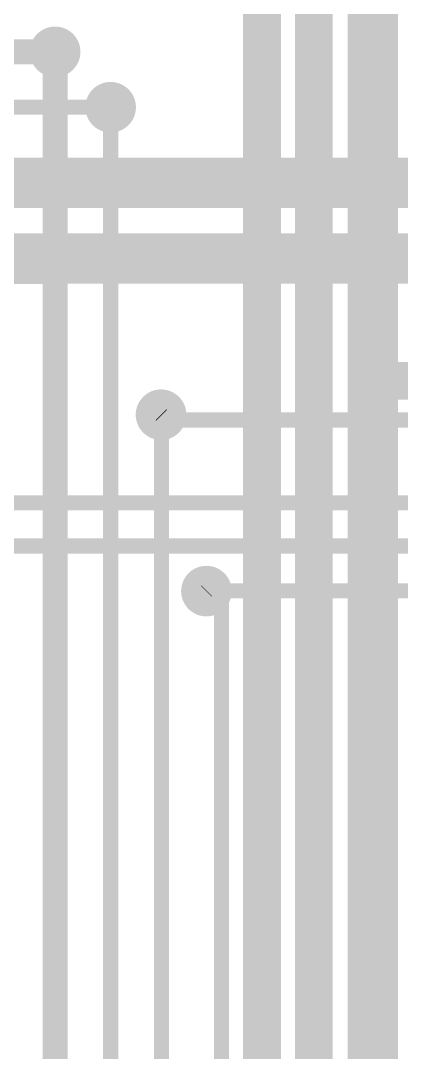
# Model space of a CAD drawing. Header units: millimetres. Extents: x 29 to 180, y 30 to 200.
# Drawn here: x 55.22 to 62.76, y 160.55 to 181.02 of the extents above; entities that cross this region are included whole.
import ezdxf

# ---------------------------------------------------------------- set-up
doc = ezdxf.new("R2010")
doc.units = ezdxf.units.MM
for name, color, linetype in [('BottomLayer', 5, 'Continuous'), ('BottomSolder', 6, 'Continuous'), ('MultiLayer', 9, 'Continuous'), ('TopLayer', 1, 'Continuous'), ('TopSolder', 216, 'Continuous'), ('ViaHoleLayer', 16, 'Continuous')]:
    doc.layers.add(name, color=color, linetype=linetype)

msp = doc.modelspace()

# ---------------------------------------------------------------- linework, layer by layer
at = {"layer": 'BottomLayer'}
for points, const_width in [([(61.029, 147.1), (61.029, 191.371)], 0.75), ([(62.2, 173.9), (62.2, 189.214)], 1), ([(60, 147.9), (60, 187.6)], 0.75), ([(55.9, 158.5), (55.9, 180.4)], 0.5), ([(57, 179.3), (57.054, 179.246)], 0.4), ([(57, 149.1), (57, 179.3)], 0.3), ([(62.2, 119.925), (62.2, 173.9)], 1), ([(58, 173.2), (58.01, 173.19)], 0.3), ([(58.01, 144.847), (58.01, 173.19)], 0.3), ([(58.9, 169.7), (59.1, 169.7)], 0.3), ([(59.1, 169.7), (59.2, 169.6)], 0.3), ([(59.2, 148.237), (59.2, 169.6)], 0.3)]:
    msp.add_lwpolyline(points, dxfattribs=dict(at, const_width=const_width))
for points, const_width in [([(55.7, 180.4, 1), (56.1, 180.4, 1)], 0.4), ([(55.775, 180.4, 1), (56.025, 180.4, 1)], 0.25), ([(56.8, 179.3, 1), (57.2, 179.3, 1)], 0.4), ([(56.9, 179.3, 1), (57.1, 179.3, 1)], 0.2), ([(56.925, 179.3, 1), (57.075, 179.3, 1)], 0.15), ([(56.954, 179.246, 1), (57.154, 179.246, 1)], 0.2), ([(61.95, 173.9, 1), (62.45, 173.9, 1)], 0.5), ([(61.95, 173.9, 1), (62.45, 173.9, 1)], 0.5), ([(62, 173.9, 1), (62.4, 173.9, 1)], 0.4), ([(57.8, 173.2, 1), (58.2, 173.2, 1)], 0.4), ([(57.925, 173.2, 1), (58.075, 173.2, 1)], 0.15), ([(57.935, 173.19, 1), (58.085, 173.19, 1)], 0.15), ([(57.935, 173.19, 1), (58.085, 173.19, 1)], 0.15), ([(58.7, 169.7, 1), (59.1, 169.7, 1)], 0.4), ([(58.825, 169.7, 1), (58.975, 169.7, 1)], 0.15), ([(59.025, 169.7, 1), (59.175, 169.7, 1)], 0.15), ([(59.025, 169.7, 1), (59.175, 169.7, 1)], 0.15), ([(59.125, 169.6, 1), (59.275, 169.6, 1)], 0.15), ([(59.125, 169.6, 1), (59.275, 169.6, 1)], 0.15)]:
    msp.add_lwpolyline(points, format="xyb", close=True, dxfattribs=dict(at, const_width=const_width))
at = {"layer": 'BottomSolder', "const_width": 0.502}
for points in [[(55.649, 180.4, 1), (56.151, 180.4, 1)], [(56.749, 179.3, 1), (57.251, 179.3, 1)], [(61.949, 173.9, 1), (62.451, 173.9, 1)], [(57.749, 173.2, 1), (58.251, 173.2, 1)], [(58.649, 169.7, 1), (59.151, 169.7, 1)]]:
    msp.add_lwpolyline(points, format="xyb", close=True, dxfattribs=at)
at = {"layer": 'MultiLayer', "const_width": 0.4}
for points in [[(55.7, 180.4, 1), (56.1, 180.4, 1)], [(56.8, 179.3, 1), (57.2, 179.3, 1)], [(62, 173.9, 1), (62.4, 173.9, 1)], [(57.8, 173.2, 1), (58.2, 173.2, 1)], [(58.7, 169.7, 1), (59.1, 169.7, 1)]]:
    msp.add_lwpolyline(points, format="xyb", close=True, dxfattribs=at)
at = {"layer": 'TopLayer'}
for points, const_width in [([(55.7, 180.4, 1), (56.1, 180.4, 1)], 0.4), ([(55.775, 180.4, 1), (56.025, 180.4, 1)], 0.25), ([(56.8, 179.3, 1), (57.2, 179.3, 1)], 0.4), ([(56.925, 179.3, 1), (57.075, 179.3, 1)], 0.15), ([(55.532, 176.296, 1), (56.032, 176.296, 1)], 0.5), ([(55.532, 176.296, 1), (56.032, 176.296, 1)], 0.5), ([(55.536, 176.3, 1), (56.036, 176.3, 1)], 0.5), ([(55.536, 176.3, 1), (56.036, 176.3, 1)], 0.5), ([(55.536, 176.3, 1), (56.036, 176.3, 1)], 0.5), ([(62, 173.9, 1), (62.4, 173.9, 1)], 0.4), ([(62.012, 173.9, 1), (62.388, 173.9, 1)], 0.375), ([(62.042, 173.871, 1), (62.417, 173.871, 1)], 0.375), ([(62.042, 173.871, 1), (62.417, 173.871, 1)], 0.375), ([(57.8, 173.2, 1), (58.2, 173.2, 1)], 0.4), ([(57.925, 173.2, 1), (58.075, 173.2, 1)], 0.15), ([(58.029, 173.096, 1), (58.179, 173.096, 1)], 0.15), ([(58.029, 173.096, 1), (58.179, 173.096, 1)], 0.15), ([(58.7, 169.7, 1), (59.1, 169.7, 1)], 0.4), ([(58.825, 169.7, 1), (58.975, 169.7, 1)], 0.15), ([(58.829, 169.704, 1), (58.979, 169.704, 1)], 0.15), ([(58.829, 169.704, 1), (58.979, 169.704, 1)], 0.15)]:
    msp.add_lwpolyline(points, format="xyb", close=True, dxfattribs=dict(at, const_width=const_width))
for points, const_width in [([(50, 180.4), (55.9, 180.4)], 0.5), ([(48.1, 179.3), (57, 179.3)], 0.3), ([(54.4, 177.8), (85.6, 177.8)], 1), ([(53, 176.3), (55.786, 176.3)], 1), ([(54.618, 176.296), (55.782, 176.296)], 1), ([(55.782, 176.296), (55.786, 176.3)], 1), ([(55.786, 176.3), (84.3, 176.3)], 1), ([(62.2, 173.9), (62.229, 173.871)], 0.75), ([(62.229, 173.871), (97.329, 173.871)], 0.75), ([(58, 173.2), (58.104, 173.096)], 0.3), ([(58.104, 173.096), (75.459, 173.096)], 0.3), ([(51.7, 171.45), (72.95, 171.45)], 0.3), ([(54.896, 170.596), (75.133, 170.596)], 0.3), ([(58.9, 169.7), (58.904, 169.704)], 0.3), ([(58.904, 169.704), (100.796, 169.704)], 0.3)]:
    msp.add_lwpolyline(points, dxfattribs=dict(at, const_width=const_width))
at = {"layer": 'TopSolder', "const_width": 0.502}
for points in [[(55.649, 180.4, 1), (56.151, 180.4, 1)], [(56.749, 179.3, 1), (57.251, 179.3, 1)], [(61.949, 173.9, 1), (62.451, 173.9, 1)], [(57.749, 173.2, 1), (58.251, 173.2, 1)], [(58.649, 169.7, 1), (59.151, 169.7, 1)]]:
    msp.add_lwpolyline(points, format="xyb", close=True, dxfattribs=at)
at = {"layer": 'ViaHoleLayer', "const_width": 0.25}
for points in [[(55.775, 180.4, 1), (56.025, 180.4, 1)], [(56.875, 179.3, 1), (57.125, 179.3, 1)], [(62.075, 173.9, 1), (62.325, 173.9, 1)], [(57.875, 173.2, 1), (58.125, 173.2, 1)], [(58.775, 169.7, 1), (59.025, 169.7, 1)]]:
    msp.add_lwpolyline(points, format="xyb", close=True, dxfattribs=at)

doc.saveas('drawing.dxf')
